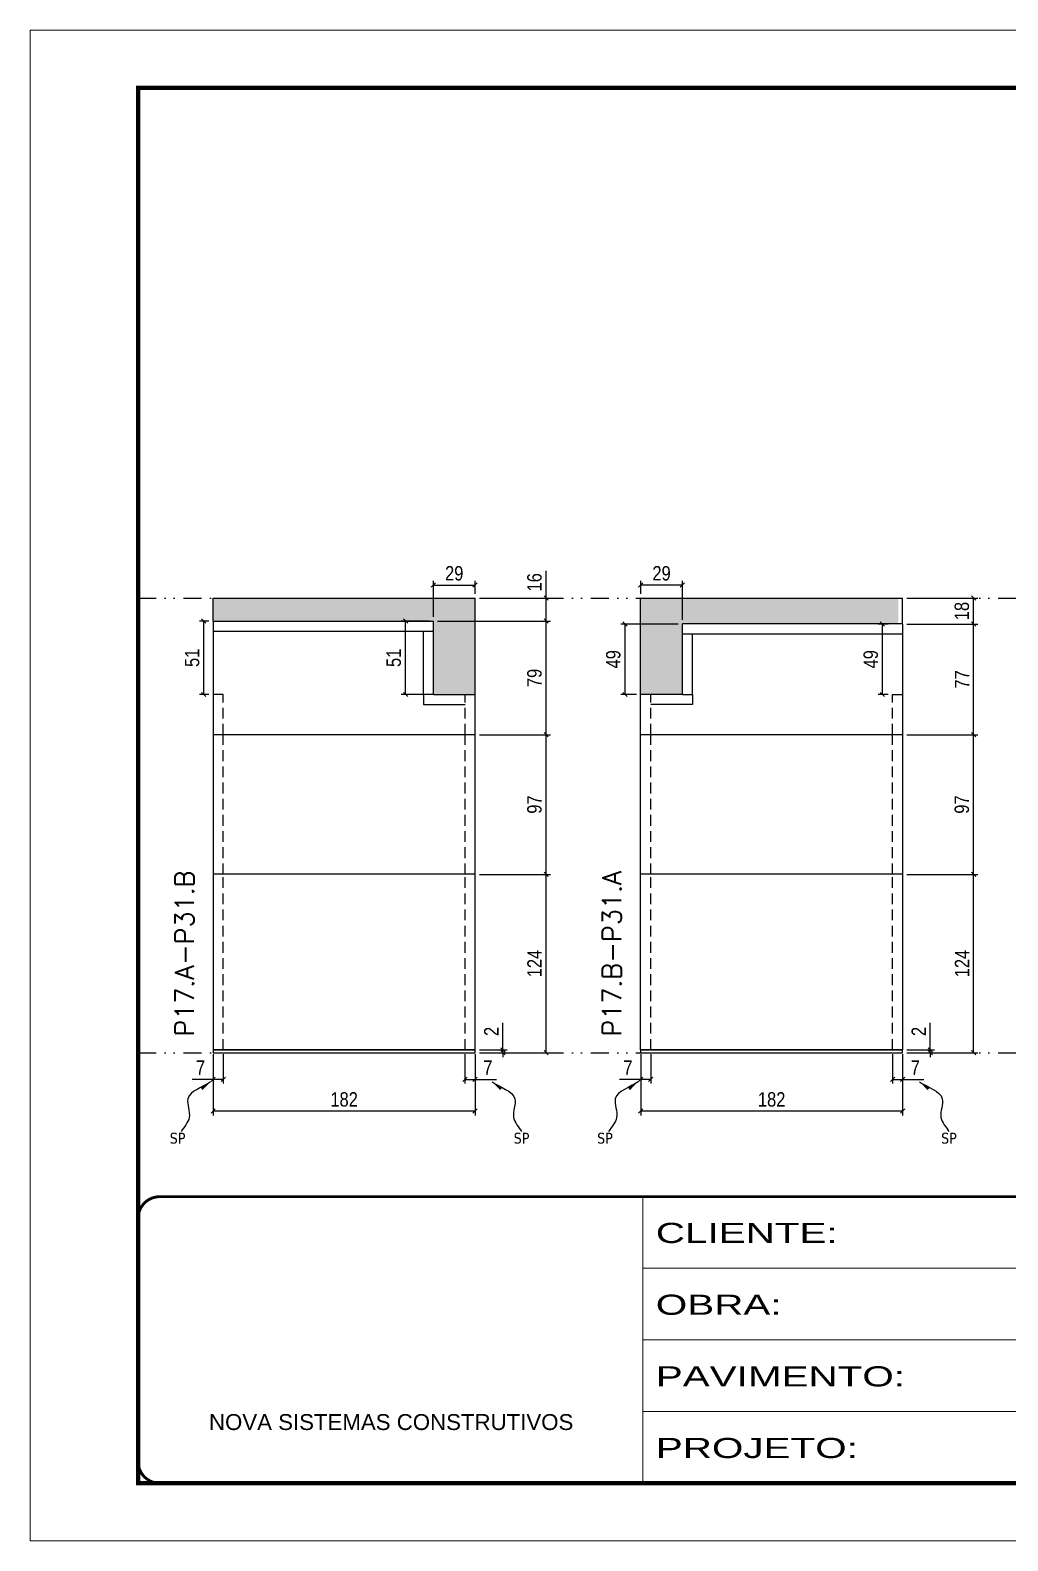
# Model space of a CAD drawing. Extents: x 14400 to 24104, y -21631 to 6985.
# Drawn here: x 19182 to 19861, y 192 to 1242 of the extents above; entities that cross this region are included whole.
import ezdxf

# ---------------------------------------------------------------- set-up
doc = ezdxf.new("R2010")
doc.units = 0
for name, pattern in [('CONTINUO', [0]), ('DASHED', [0.75, 0.5, -0.25]), ('DIVIDE2', [0.625, 0.25, -0.125, 0, -0.125, 0, -0.125]), ('HIDDEN', [0.375, 0.25, -0.125])]:
    doc.linetypes.add(name, pattern=pattern)
for name, color, linetype in [('COTA', 241, 'Continuous'), ('Nível', 160, 'Continuous'), ('Painéis', 200, 'Continuous'), ('SARR_2.2x7', 40, 'Continuous'), ('texto', 7, 'Continuous')]:
    doc.layers.add(name, color=color, linetype=linetype)
for name, color, linetype, lineweight in [('Folhas', 255, 'Continuous', 9), ('SARRAFO DE PRESSAO', 251, 'DASHED', 9), ('Texto Seção', 7, 'Continuous', 15)]:
    doc.layers.add(name, color=color, linetype=linetype, lineweight=lineweight)
doc.styles.add('ARIAL', font='arial.ttf')
doc.styles.add('COTA TECNICA', font='techl___.ttf', dxfattribs={"height": 10})
doc.styles.add('COTA TECNICA-50', font='techl___.ttf', dxfattribs={"height": 10})
doc.styles.add('REGUA-120', font='ROMANS.shx', dxfattribs={"height": 15})
doc.styles.get("Standard").update_dxf_attribs({"font": 'arial.ttf'})
doc.styles.add('Tecnologia', font='')
doc.styles.get('Tecnologia').set_extended_font_data('Forgotten Futurist')
doc.dimstyles.new('COTA PAINEL-50', dxfattribs={"dimtxt": 10, "dimasz": 3, "dimexe": 3, "dimexo": 3, "dimgap": 3, "dimtad": 1, "dimdec": 1, "dimzin": 12, "dimdsep": 46, "dimtxsty": 'COTA TECNICA-50', "dimblk1": 'OBLIQUE', "dimblk2": 'OBLIQUE', "dimsah": 1, "dimcen": 0.9, "dimclrd": 4, "dimclre": 4, "dimclrt": 240, "dimadec": 1, "dimazin": 3, "dimtfac": 1, "dimtdec": 1, "dimtmove": 0, "dimatfit": 3, "dimfxl": 1, "dimtolj": 1, "dimtzin": 12, "dimarcsym": 0})
doc.dimstyles.new('PAINEL', dxfattribs={"dimtxt": 10, "dimasz": 3, "dimexe": 3, "dimexo": 3, "dimgap": 3, "dimtad": 1, "dimdec": 1, "dimzin": 12, "dimdsep": 46, "dimtxsty": 'COTA TECNICA', "dimblk1": 'OBLIQUE', "dimblk2": 'OBLIQUE', "dimsah": 1, "dimcen": 0.9, "dimclrd": 4, "dimclre": 4, "dimclrt": 240, "dimadec": 1, "dimazin": 3, "dimtfac": 1, "dimtdec": 1, "dimtmove": 0, "dimatfit": 3, "dimfxl": 1, "dimtolj": 1, "dimtzin": 12, "dimarcsym": 0})
doc.dimstyles.get("Standard").update_dxf_attribs({"dimtxt": 0.18, "dimasz": 0.18, "dimexe": 0.18, "dimexo": 0.0625, "dimgap": 0.09, "dimtad": 0, "dimtih": 1, "dimtoh": 1, "dimdec": 4, "dimzin": 0, "dimdsep": 46, "dimtxsty": 'Standard', "dimcen": 0.09, "dimadec": 0, "dimazin": 0, "dimtfac": 1, "dimtdec": 4, "dimtofl": 0, "dimtmove": 0, "dimatfit": 3, "dimfxl": 1, "dimtolj": 1, "dimtzin": 0, "dimarcsym": 0})

# ---------------------------------------------------------------- blocks, each defined once
blk = doc.blocks.new('9999999999')
at = {"color": 30, "linetype": 'CONTINUO'}
for p, q in [((98564.6, 34230.2), (98564.6, 34429.4)), ((98564.6, 34379.6), (99584, 34379.6)), ((98564.6, 34329.8), (99488, 34329.8)), ((98564.6, 34280), (99488, 34280))]:
    blk.add_line(p, q, dxfattribs=at)
at = {"color": 30, "linetype": 'CONTINUO', "const_width": 2}
blk.add_lwpolyline([(99584, 34230.2), (99584, 34414.4, 0.414214), (99569, 34429.4), (98229, 34429.4, 0.414214), (98214, 34414.4), (98214, 34245.2, 0.414214), (98229, 34230.2), (99584, 34230.2)], format="xyb", dxfattribs=at)
at = {"layer": 'Folhas'}
blk.add_lwpolyline([(98139, 34190.2), (99624, 34190.2), (99624, 35240.2), (98139, 35240.2)], close=True, dxfattribs=at)
at = {"layer": 'Folhas', "color": 30, "const_width": 3}
blk.add_lwpolyline([(98214, 34230.2), (99584, 34230.2), (99584, 35200.2), (98214, 35200.2)], close=True, dxfattribs=at)
at = {"color": 7, "linetype": 'Continuous', "ltscale": 5, "style": 'ARIAL'}
blk.add_text('NOVA SISTEMAS CONSTRUTIVOS', height=11.059, dxfattribs=at).set_placement((98263.2, 34267.2))
at = {"layer": 'Folhas', "color": 7, "style": 'Tecnologia', "width": 1.5}
for s, p in [('CLIENTE:', (98573.7, 34397.2)), ('OBRA:', (98573.7, 34347.3)), ('PAVIMENTO:', (98573.7, 34297.5)), ('PROJETO:', (98573.7, 34247.7))]:
    blk.add_text(s, height=14, dxfattribs=at).set_placement(p)
blk = doc.blocks.new('_Oblique')
at = {"color": 0, "linetype": 'ByBlock', "lineweight": -2}
blk.add_line((-0.5, -0.5), (0.5, 0.5), dxfattribs=at)
blk = doc.blocks.new('*D1350')
at = {"layer": 'COTA', "color": 4, "lineweight": -2, "transparency": 16777216}
for p, q in [((19309.1, 530.1), (19309.1, 487.5)), ((19491.1, 530.1), (19491.1, 487.5)), ((19491.1, 490.5), (19309.1, 490.5))]:
    blk.add_line(p, q, dxfattribs=at)
at = {"layer": 'Defpoints', "color": 0, "transparency": 16777216}
for p in [(19309.1, 533.1), (19491.1, 533.1), (19309.1, 490.5)]:
    blk.add_point(p, dxfattribs=at)
at = {"layer": 'COTA', "color": 4, "lineweight": -2, "transparency": 16777216, "xscale": 3, "yscale": 3, "zscale": 3, "rotation": 180}
blk.add_blockref('_Oblique', (19309.1, 490.5), dxfattribs=at)
at = {"layer": 'COTA', "color": 4, "lineweight": -2, "transparency": 16777216, "xscale": 3, "yscale": 3, "zscale": 3}
blk.add_blockref('_Oblique', (19491.1, 490.5), dxfattribs=at)
at = {"layer": 'COTA', "color": 240, "transparency": 16777216, "insert": (19400.1, 498.6), "char_height": 10, "attachment_point": 5, "style": 'COTA TECNICA'}
blk.add_mtext('\\A1;182', dxfattribs=at)
blk = doc.blocks.new('*D1351')
at = {"layer": 'COTA', "color": 4, "lineweight": -2, "transparency": 16777216}
for p, q in [((19484.1, 530.1), (19484.1, 509.6)), ((19491.1, 528.1), (19491.1, 509.6)), ((19484.1, 512.6), (19491.1, 512.6)), ((19491.1, 512.6), (19505.9, 512.6))]:
    blk.add_line(p, q, dxfattribs=at)
at = {"layer": 'Defpoints', "color": 0, "transparency": 16777216}
for p in [(19484.1, 533.1), (19491.1, 531.1), (19491.1, 512.6)]:
    blk.add_point(p, dxfattribs=at)
at = {"layer": 'COTA', "color": 4, "lineweight": -2, "transparency": 16777216, "xscale": 3, "yscale": 3, "zscale": 3, "rotation": 180}
blk.add_blockref('_Oblique', (19484.1, 512.6), dxfattribs=at)
at = {"layer": 'COTA', "color": 4, "lineweight": -2, "transparency": 16777216, "xscale": 3, "yscale": 3, "zscale": 3}
blk.add_blockref('_Oblique', (19491.1, 512.6), dxfattribs=at)
at = {"layer": 'COTA', "color": 240, "transparency": 16777216, "insert": (19500, 520.7), "char_height": 10, "attachment_point": 5, "style": 'COTA TECNICA-50'}
blk.add_mtext('\\A1;7', dxfattribs=at)
blk = doc.blocks.new('*D1352')
at = {"layer": 'COTA', "color": 4, "lineweight": -2, "transparency": 16777216}
for p, q in [((19309.1, 528.1), (19309.1, 509.6)), ((19316.1, 530.1), (19316.1, 509.6)), ((19309.1, 512.6), (19294.4, 512.6)), ((19316.1, 512.6), (19309.1, 512.6))]:
    blk.add_line(p, q, dxfattribs=at)
at = {"layer": 'Defpoints', "color": 0, "transparency": 16777216}
for p in [(19309.1, 531.1), (19316.1, 533.1), (19309.1, 512.6)]:
    blk.add_point(p, dxfattribs=at)
at = {"layer": 'COTA', "color": 4, "lineweight": -2, "transparency": 16777216, "xscale": 3, "yscale": 3, "zscale": 3, "rotation": 180}
blk.add_blockref('_Oblique', (19309.1, 512.6), dxfattribs=at)
at = {"layer": 'COTA', "color": 4, "lineweight": -2, "transparency": 16777216, "xscale": 3, "yscale": 3, "zscale": 3}
blk.add_blockref('_Oblique', (19316.1, 512.6), dxfattribs=at)
at = {"layer": 'COTA', "color": 240, "transparency": 16777216, "insert": (19300.3, 520.7), "char_height": 10, "attachment_point": 5, "style": 'COTA TECNICA-50'}
blk.add_mtext('\\A1;7', dxfattribs=at)
blk = doc.blocks.new('*D1361')
at = {"layer": 'COTA', "color": 4, "linetype": 'ByBlock', "lineweight": -2, "transparency": 16777216}
for p, q in [((19494.1, 655.1), (19543.5, 655.1)), ((19540.5, 531.1), (19540.5, 655.1)), ((19494.1, 531.1), (19543.5, 531.1))]:
    blk.add_line(p, q, dxfattribs=at)
at = {"layer": 'Defpoints', "color": 0, "linetype": 'ByBlock', "transparency": 16777216}
for p in [(19491.1, 655.1), (19540.5, 655.1), (19491.1, 531.1)]:
    blk.add_point(p, dxfattribs=at)
at = {"layer": 'COTA', "color": 4, "linetype": 'ByBlock', "lineweight": -2, "transparency": 16777216, "xscale": 3, "yscale": 3, "zscale": 3}
for p, rotation in [((19540.5, 655.1), 90), ((19540.5, 531.1), 270)]:
    blk.add_blockref('_Oblique', p, dxfattribs=dict(at, rotation=rotation))
at = {"layer": 'COTA', "color": 240, "linetype": 'ByBlock', "transparency": 16777216, "insert": (19532.4, 593.1), "char_height": 10, "attachment_point": 5, "rotation": 90, "style": 'COTA TECNICA'}
blk.add_mtext('\\A1;124', dxfattribs=at)
blk = doc.blocks.new('*D1353')
at = {"layer": 'COTA', "color": 4, "lineweight": -2, "transparency": 16777216}
for p, q in [((19510.4, 533.1), (19510.4, 551.9)), ((19494.1, 533.1), (19513.4, 533.1)), ((19494.1, 531.1), (19513.4, 531.1)), ((19510.4, 531.1), (19510.4, 533.1)), ((19510.4, 531.1), (19510.4, 528.1))]:
    blk.add_line(p, q, dxfattribs=at)
at = {"layer": 'Defpoints', "color": 0, "transparency": 16777216}
for p in [(19491.1, 533.1), (19491.1, 531.1), (19510.4, 531.1)]:
    blk.add_point(p, dxfattribs=at)
at = {"layer": 'COTA', "color": 4, "lineweight": -2, "transparency": 16777216, "xscale": 3, "yscale": 3, "zscale": 3}
for p, rotation in [((19510.4, 533.1), 270), ((19510.4, 531.1), 90)]:
    blk.add_blockref('_Oblique', p, dxfattribs=dict(at, rotation=rotation))
at = {"layer": 'COTA', "color": 240, "transparency": 16777216, "insert": (19502.4, 545.9), "char_height": 10, "attachment_point": 5, "rotation": 90, "style": 'COTA TECNICA-50'}
blk.add_mtext('\\A1;2', dxfattribs=at)
blk = doc.blocks.new('*D1362')
at = {"layer": 'COTA', "color": 4, "linetype": 'ByBlock', "lineweight": -2, "transparency": 16777216}
for p, q in [((19494.1, 655.1), (19543.5, 655.1)), ((19540.5, 531.1), (19540.5, 655.1)), ((19494.1, 531.1), (19543.5, 531.1))]:
    blk.add_line(p, q, dxfattribs=at)
at = {"layer": 'Defpoints', "color": 0, "linetype": 'ByBlock', "transparency": 16777216}
for p in [(19491.1, 655.1), (19540.5, 655.1), (19491.1, 531.1)]:
    blk.add_point(p, dxfattribs=at)
at = {"layer": 'COTA', "color": 4, "linetype": 'ByBlock', "lineweight": -2, "transparency": 16777216, "xscale": 3, "yscale": 3, "zscale": 3}
for p, rotation in [((19540.5, 655.1), 90), ((19540.5, 531.1), 270)]:
    blk.add_blockref('_Oblique', p, dxfattribs=dict(at, rotation=rotation))
at = {"layer": 'COTA', "color": 240, "linetype": 'ByBlock', "transparency": 16777216, "insert": (19532.4, 593.1), "char_height": 10, "attachment_point": 5, "rotation": 90, "style": 'COTA TECNICA'}
blk.add_mtext('\\A1;124', dxfattribs=at)
blk = doc.blocks.new('*D1363')
at = {"layer": 'COTA', "color": 4, "lineweight": -2, "transparency": 16777216}
for p, q in [((19494.1, 752.1), (19543.5, 752.1)), ((19540.5, 655.1), (19540.5, 752.1)), ((19494.1, 655.1), (19543.5, 655.1))]:
    blk.add_line(p, q, dxfattribs=at)
at = {"layer": 'Defpoints', "color": 0, "transparency": 16777216}
for p in [(19491.1, 752.1), (19540.5, 752.1), (19491.1, 655.1)]:
    blk.add_point(p, dxfattribs=at)
at = {"layer": 'COTA', "color": 4, "lineweight": -2, "transparency": 16777216, "xscale": 3, "yscale": 3, "zscale": 3}
for p, rotation in [((19540.5, 752.1), 90), ((19540.5, 655.1), 270)]:
    blk.add_blockref('_Oblique', p, dxfattribs=dict(at, rotation=rotation))
at = {"layer": 'COTA', "color": 240, "transparency": 16777216, "insert": (19532.4, 703.6), "char_height": 10, "attachment_point": 5, "rotation": 90, "style": 'COTA TECNICA'}
blk.add_mtext('\\A1;97', dxfattribs=at)
blk = doc.blocks.new('*D1364')
at = {"layer": 'COTA', "color": 4, "lineweight": -2, "transparency": 16777216}
for p, q in [((19465.1, 831.1), (19543.5, 831.1)), ((19540.5, 752.1), (19540.5, 831.1)), ((19494.1, 752.1), (19543.5, 752.1))]:
    blk.add_line(p, q, dxfattribs=at)
at = {"layer": 'Defpoints', "color": 0, "transparency": 16777216}
for p in [(19462.1, 831.1), (19540.5, 831.1), (19491.1, 752.1)]:
    blk.add_point(p, dxfattribs=at)
at = {"layer": 'COTA', "color": 4, "lineweight": -2, "transparency": 16777216, "xscale": 3, "yscale": 3, "zscale": 3}
for p, rotation in [((19540.5, 831.1), 90), ((19540.5, 752.1), 270)]:
    blk.add_blockref('_Oblique', p, dxfattribs=dict(at, rotation=rotation))
at = {"layer": 'COTA', "color": 240, "transparency": 16777216, "insert": (19532.4, 791.6), "char_height": 10, "attachment_point": 5, "rotation": 90, "style": 'COTA TECNICA'}
blk.add_mtext('\\A1;79', dxfattribs=at)
blk = doc.blocks.new('*D1370')
at = {"layer": 'COTA', "color": 4, "lineweight": -2, "transparency": 16777216}
for p, q in [((19462.1, 834.1), (19462.1, 859.2)), ((19462.1, 856.2), (19491.1, 856.2)), ((19491.1, 850.1), (19491.1, 859.2))]:
    blk.add_line(p, q, dxfattribs=at)
at = {"layer": 'Defpoints', "color": 0, "transparency": 16777216}
for p in [(19491.1, 856.2), (19491.1, 847.1), (19462.1, 831.1)]:
    blk.add_point(p, dxfattribs=at)
at = {"layer": 'COTA', "color": 4, "lineweight": -2, "transparency": 16777216, "xscale": 3, "yscale": 3, "zscale": 3, "rotation": 180}
blk.add_blockref('_Oblique', (19462.1, 856.2), dxfattribs=at)
at = {"layer": 'COTA', "color": 4, "lineweight": -2, "transparency": 16777216, "xscale": 3, "yscale": 3, "zscale": 3}
blk.add_blockref('_Oblique', (19491.1, 856.2), dxfattribs=at)
at = {"layer": 'COTA', "color": 240, "transparency": 16777216, "insert": (19476.6, 864.3), "char_height": 10, "attachment_point": 5, "style": 'COTA TECNICA'}
blk.add_mtext('\\A1;29', dxfattribs=at)
blk = doc.blocks.new('*D1371')
at = {"layer": 'COTA', "color": 4, "lineweight": -2, "transparency": 16777216}
for p, q in [((19540.5, 847.1), (19540.5, 866.1)), ((19494.1, 847.1), (19543.5, 847.1)), ((19540.5, 831.1), (19540.5, 847.1)), ((19465.1, 831.1), (19543.5, 831.1))]:
    blk.add_line(p, q, dxfattribs=at)
at = {"layer": 'Defpoints', "color": 0, "transparency": 16777216}
for p in [(19491.1, 847.1), (19540.5, 847.1), (19462.1, 831.1)]:
    blk.add_point(p, dxfattribs=at)
at = {"layer": 'COTA', "color": 4, "lineweight": -2, "transparency": 16777216, "xscale": 3, "yscale": 3, "zscale": 3}
for p, rotation in [((19540.5, 847.1), 90), ((19540.5, 831.1), 270)]:
    blk.add_blockref('_Oblique', p, dxfattribs=dict(at, rotation=rotation))
at = {"layer": 'COTA', "color": 240, "transparency": 16777216, "insert": (19532.4, 858.1), "char_height": 10, "attachment_point": 5, "rotation": 90, "style": 'COTA TECNICA'}
blk.add_mtext('\\A1;16', dxfattribs=at)
blk = doc.blocks.new('*D1372')
at = {"layer": 'COTA', "color": 4, "lineweight": -2, "transparency": 16777216}
for p, q in [((19459.1, 831.1), (19439.8, 831.1)), ((19442.8, 780.1), (19442.8, 831.1)), ((19459.1, 780.1), (19439.8, 780.1))]:
    blk.add_line(p, q, dxfattribs=at)
at = {"layer": 'Defpoints', "color": 0, "transparency": 16777216}
for p in [(19442.8, 831.1), (19462.1, 831.1), (19462.1, 780.1)]:
    blk.add_point(p, dxfattribs=at)
at = {"layer": 'COTA', "color": 4, "lineweight": -2, "transparency": 16777216, "xscale": 3, "yscale": 3, "zscale": 3}
for p, rotation in [((19442.8, 831.1), 90), ((19442.8, 780.1), 270)]:
    blk.add_blockref('_Oblique', p, dxfattribs=dict(at, rotation=rotation))
at = {"layer": 'COTA', "color": 240, "transparency": 16777216, "insert": (19434.6, 805.6), "char_height": 10, "attachment_point": 5, "rotation": 90, "style": 'COTA TECNICA'}
blk.add_mtext('\\A1;51', dxfattribs=at)
blk = doc.blocks.new('*D1354')
at = {"layer": 'COTA', "color": 4, "lineweight": -2, "transparency": 16777216}
for p, q in [((19606.2, 530.1), (19606.2, 487.5)), ((19788.2, 530.1), (19788.2, 487.5)), ((19788.2, 490.5), (19606.2, 490.5))]:
    blk.add_line(p, q, dxfattribs=at)
at = {"layer": 'Defpoints', "color": 0, "transparency": 16777216}
for p in [(19606.2, 533.1), (19788.2, 533.1), (19606.2, 490.5)]:
    blk.add_point(p, dxfattribs=at)
at = {"layer": 'COTA', "color": 4, "lineweight": -2, "transparency": 16777216, "xscale": 3, "yscale": 3, "zscale": 3, "rotation": 180}
blk.add_blockref('_Oblique', (19606.2, 490.5), dxfattribs=at)
at = {"layer": 'COTA', "color": 4, "lineweight": -2, "transparency": 16777216, "xscale": 3, "yscale": 3, "zscale": 3}
blk.add_blockref('_Oblique', (19788.2, 490.5), dxfattribs=at)
at = {"layer": 'COTA', "color": 240, "transparency": 16777216, "insert": (19697.2, 498.6), "char_height": 10, "attachment_point": 5, "style": 'COTA TECNICA'}
blk.add_mtext('\\A1;182', dxfattribs=at)
blk = doc.blocks.new('*D1355')
at = {"layer": 'COTA', "color": 4, "lineweight": -2, "transparency": 16777216}
for p, q in [((19781.2, 530.1), (19781.2, 509.6)), ((19788.2, 528.1), (19788.2, 509.6)), ((19781.2, 512.6), (19788.2, 512.6)), ((19788.2, 512.6), (19802.9, 512.6))]:
    blk.add_line(p, q, dxfattribs=at)
at = {"layer": 'Defpoints', "color": 0, "transparency": 16777216}
for p in [(19781.2, 533.1), (19788.2, 531.1), (19788.2, 512.6)]:
    blk.add_point(p, dxfattribs=at)
at = {"layer": 'COTA', "color": 4, "lineweight": -2, "transparency": 16777216, "xscale": 3, "yscale": 3, "zscale": 3, "rotation": 180}
blk.add_blockref('_Oblique', (19781.2, 512.6), dxfattribs=at)
at = {"layer": 'COTA', "color": 4, "lineweight": -2, "transparency": 16777216, "xscale": 3, "yscale": 3, "zscale": 3}
blk.add_blockref('_Oblique', (19788.2, 512.6), dxfattribs=at)
at = {"layer": 'COTA', "color": 240, "transparency": 16777216, "insert": (19797, 520.7), "char_height": 10, "attachment_point": 5, "style": 'COTA TECNICA-50'}
blk.add_mtext('\\A1;7', dxfattribs=at)
blk = doc.blocks.new('*D1356')
at = {"layer": 'COTA', "color": 4, "lineweight": -2, "transparency": 16777216}
for p, q in [((19606.2, 528.1), (19606.2, 509.6)), ((19613.2, 530.1), (19613.2, 509.6)), ((19606.2, 512.6), (19591.4, 512.6)), ((19613.2, 512.6), (19606.2, 512.6))]:
    blk.add_line(p, q, dxfattribs=at)
at = {"layer": 'Defpoints', "color": 0, "transparency": 16777216}
for p in [(19606.2, 531.1), (19613.2, 533.1), (19606.2, 512.6)]:
    blk.add_point(p, dxfattribs=at)
at = {"layer": 'COTA', "color": 4, "lineweight": -2, "transparency": 16777216, "xscale": 3, "yscale": 3, "zscale": 3, "rotation": 180}
blk.add_blockref('_Oblique', (19606.2, 512.6), dxfattribs=at)
at = {"layer": 'COTA', "color": 4, "lineweight": -2, "transparency": 16777216, "xscale": 3, "yscale": 3, "zscale": 3}
blk.add_blockref('_Oblique', (19613.2, 512.6), dxfattribs=at)
at = {"layer": 'COTA', "color": 240, "transparency": 16777216, "insert": (19597.3, 520.7), "char_height": 10, "attachment_point": 5, "style": 'COTA TECNICA-50'}
blk.add_mtext('\\A1;7', dxfattribs=at)
blk = doc.blocks.new('*D1366')
at = {"layer": 'COTA', "color": 4, "linetype": 'ByBlock', "lineweight": -2, "transparency": 16777216}
for p, q in [((19791.2, 655.1), (19840.5, 655.1)), ((19837.5, 531.1), (19837.5, 655.1)), ((19791.2, 531.1), (19840.5, 531.1))]:
    blk.add_line(p, q, dxfattribs=at)
at = {"layer": 'Defpoints', "color": 0, "linetype": 'ByBlock', "transparency": 16777216}
for p in [(19788.2, 655.1), (19837.5, 655.1), (19788.2, 531.1)]:
    blk.add_point(p, dxfattribs=at)
at = {"layer": 'COTA', "color": 4, "linetype": 'ByBlock', "lineweight": -2, "transparency": 16777216, "xscale": 3, "yscale": 3, "zscale": 3}
for p, rotation in [((19837.5, 655.1), 90), ((19837.5, 531.1), 270)]:
    blk.add_blockref('_Oblique', p, dxfattribs=dict(at, rotation=rotation))
at = {"layer": 'COTA', "color": 240, "linetype": 'ByBlock', "transparency": 16777216, "insert": (19829.5, 593.1), "char_height": 10, "attachment_point": 5, "rotation": 90, "style": 'COTA TECNICA'}
blk.add_mtext('\\A1;124', dxfattribs=at)
blk = doc.blocks.new('*D1357')
at = {"layer": 'COTA', "color": 4, "lineweight": -2, "transparency": 16777216}
for p, q in [((19807.4, 533.1), (19807.4, 551.9)), ((19791.2, 533.1), (19810.4, 533.1)), ((19791.2, 531.1), (19810.4, 531.1)), ((19807.4, 531.1), (19807.4, 533.1)), ((19807.4, 531.1), (19807.4, 528.1))]:
    blk.add_line(p, q, dxfattribs=at)
at = {"layer": 'Defpoints', "color": 0, "transparency": 16777216}
for p in [(19788.2, 533.1), (19788.2, 531.1), (19807.4, 531.1)]:
    blk.add_point(p, dxfattribs=at)
at = {"layer": 'COTA', "color": 4, "lineweight": -2, "transparency": 16777216, "xscale": 3, "yscale": 3, "zscale": 3}
for p, rotation in [((19807.4, 533.1), 270), ((19807.4, 531.1), 90)]:
    blk.add_blockref('_Oblique', p, dxfattribs=dict(at, rotation=rotation))
at = {"layer": 'COTA', "color": 240, "transparency": 16777216, "insert": (19799.4, 545.9), "char_height": 10, "attachment_point": 5, "rotation": 90, "style": 'COTA TECNICA-50'}
blk.add_mtext('\\A1;2', dxfattribs=at)
blk = doc.blocks.new('*D1367')
at = {"layer": 'COTA', "color": 4, "linetype": 'ByBlock', "lineweight": -2, "transparency": 16777216}
for p, q in [((19791.2, 655.1), (19840.5, 655.1)), ((19837.5, 531.1), (19837.5, 655.1)), ((19791.2, 531.1), (19840.5, 531.1))]:
    blk.add_line(p, q, dxfattribs=at)
at = {"layer": 'Defpoints', "color": 0, "linetype": 'ByBlock', "transparency": 16777216}
for p in [(19788.2, 655.1), (19837.5, 655.1), (19788.2, 531.1)]:
    blk.add_point(p, dxfattribs=at)
at = {"layer": 'COTA', "color": 4, "linetype": 'ByBlock', "lineweight": -2, "transparency": 16777216, "xscale": 3, "yscale": 3, "zscale": 3}
for p, rotation in [((19837.5, 655.1), 90), ((19837.5, 531.1), 270)]:
    blk.add_blockref('_Oblique', p, dxfattribs=dict(at, rotation=rotation))
at = {"layer": 'COTA', "color": 240, "linetype": 'ByBlock', "transparency": 16777216, "insert": (19829.5, 593.1), "char_height": 10, "attachment_point": 5, "rotation": 90, "style": 'COTA TECNICA'}
blk.add_mtext('\\A1;124', dxfattribs=at)
blk = doc.blocks.new('*D1368')
at = {"layer": 'COTA', "color": 4, "lineweight": -2, "transparency": 16777216}
for p, q in [((19791.2, 752.1), (19840.5, 752.1)), ((19837.5, 655.1), (19837.5, 752.1)), ((19791.2, 655.1), (19840.5, 655.1))]:
    blk.add_line(p, q, dxfattribs=at)
at = {"layer": 'Defpoints', "color": 0, "transparency": 16777216}
for p in [(19788.2, 752.1), (19837.5, 752.1), (19788.2, 655.1)]:
    blk.add_point(p, dxfattribs=at)
at = {"layer": 'COTA', "color": 4, "lineweight": -2, "transparency": 16777216, "xscale": 3, "yscale": 3, "zscale": 3}
for p, rotation in [((19837.5, 752.1), 90), ((19837.5, 655.1), 270)]:
    blk.add_blockref('_Oblique', p, dxfattribs=dict(at, rotation=rotation))
at = {"layer": 'COTA', "color": 240, "transparency": 16777216, "insert": (19829.4, 703.6), "char_height": 10, "attachment_point": 5, "rotation": 90, "style": 'COTA TECNICA'}
blk.add_mtext('\\A1;97', dxfattribs=at)
blk = doc.blocks.new('*D1369')
at = {"layer": 'COTA', "color": 4, "lineweight": -2, "transparency": 16777216}
for p, q in [((19606.2, 850.1), (19606.2, 859.2)), ((19635.2, 856.2), (19606.2, 856.2)), ((19635.2, 832.1), (19635.2, 859.2))]:
    blk.add_line(p, q, dxfattribs=at)
at = {"layer": 'Defpoints', "color": 0, "transparency": 16777216}
for p in [(19606.2, 856.2), (19606.2, 847.1), (19635.2, 829.1)]:
    blk.add_point(p, dxfattribs=at)
at = {"layer": 'COTA', "color": 4, "lineweight": -2, "transparency": 16777216, "xscale": 3, "yscale": 3, "zscale": 3, "rotation": 180}
blk.add_blockref('_Oblique', (19606.2, 856.2), dxfattribs=at)
at = {"layer": 'COTA', "color": 4, "lineweight": -2, "transparency": 16777216, "xscale": 3, "yscale": 3, "zscale": 3}
blk.add_blockref('_Oblique', (19635.2, 856.2), dxfattribs=at)
at = {"layer": 'COTA', "color": 240, "transparency": 16777216, "insert": (19620.7, 864.3), "char_height": 10, "attachment_point": 5, "style": 'COTA TECNICA'}
blk.add_mtext('\\A1;29', dxfattribs=at)
blk = doc.blocks.new('*D1374')
at = {"layer": 'COTA', "color": 4, "lineweight": -2, "transparency": 16777216}
for p, q in [((19791.2, 829.1), (19840.5, 829.1)), ((19837.5, 752.1), (19837.5, 829.1)), ((19791.2, 752.1), (19840.5, 752.1))]:
    blk.add_line(p, q, dxfattribs=at)
at = {"layer": 'Defpoints', "color": 0, "transparency": 16777216}
for p in [(19788.2, 829.1), (19837.5, 829.1), (19788.2, 752.1)]:
    blk.add_point(p, dxfattribs=at)
at = {"layer": 'COTA', "color": 4, "lineweight": -2, "transparency": 16777216, "xscale": 3, "yscale": 3, "zscale": 3}
for p, rotation in [((19837.5, 829.1), 90), ((19837.5, 752.1), 270)]:
    blk.add_blockref('_Oblique', p, dxfattribs=dict(at, rotation=rotation))
at = {"layer": 'COTA', "color": 240, "transparency": 16777216, "insert": (19829.5, 790.6), "char_height": 10, "attachment_point": 5, "rotation": 90, "style": 'COTA TECNICA'}
blk.add_mtext('\\A1;77', dxfattribs=at)
blk = doc.blocks.new('*D1375')
at = {"layer": 'COTA', "color": 4, "lineweight": -2, "transparency": 16777216}
for p, q in [((19791.2, 847.1), (19840.5, 847.1)), ((19837.5, 829.1), (19837.5, 847.1)), ((19791.2, 829.1), (19840.5, 829.1))]:
    blk.add_line(p, q, dxfattribs=at)
at = {"layer": 'Defpoints', "color": 0, "transparency": 16777216}
for p in [(19788.2, 847.1), (19837.5, 847.1), (19788.2, 829.1)]:
    blk.add_point(p, dxfattribs=at)
at = {"layer": 'COTA', "color": 4, "lineweight": -2, "transparency": 16777216, "xscale": 3, "yscale": 3, "zscale": 3}
for p, rotation in [((19837.5, 847.1), 90), ((19837.5, 829.1), 270)]:
    blk.add_blockref('_Oblique', p, dxfattribs=dict(at, rotation=rotation))
at = {"layer": 'COTA', "color": 240, "transparency": 16777216, "insert": (19829.4, 838.1), "char_height": 10, "attachment_point": 5, "rotation": 90, "style": 'COTA TECNICA'}
blk.add_mtext('\\A1;18', dxfattribs=at)
blk = doc.blocks.new('*D1376')
at = {"layer": 'COTA', "color": 4, "lineweight": -2, "transparency": 16777216}
for p, q in [((19632.2, 829.1), (19592.3, 829.1)), ((19595.3, 780.1), (19595.3, 829.1)), ((19603.2, 780.1), (19592.3, 780.1))]:
    blk.add_line(p, q, dxfattribs=at)
at = {"layer": 'Defpoints', "color": 0, "transparency": 16777216}
for p in [(19595.3, 829.1), (19635.2, 829.1), (19606.2, 780.1)]:
    blk.add_point(p, dxfattribs=at)
at = {"layer": 'COTA', "color": 4, "lineweight": -2, "transparency": 16777216, "xscale": 3, "yscale": 3, "zscale": 3}
for p, rotation in [((19595.3, 829.1), 90), ((19595.3, 780.1), 270)]:
    blk.add_blockref('_Oblique', p, dxfattribs=dict(at, rotation=rotation))
at = {"layer": 'COTA', "color": 240, "transparency": 16777216, "insert": (19587.2, 804.6), "char_height": 10, "attachment_point": 5, "rotation": 90, "style": 'COTA TECNICA'}
blk.add_mtext('\\A1;49', dxfattribs=at)
blk = doc.blocks.new('*D1373')
at = {"layer": 'COTA', "color": 4, "lineweight": -2, "transparency": 16777216}
for p, q in [((19306.1, 831.1), (19299.6, 831.1)), ((19302.6, 780.1), (19302.6, 831.1)), ((19306.1, 780.1), (19299.6, 780.1))]:
    blk.add_line(p, q, dxfattribs=at)
at = {"layer": 'Defpoints', "color": 0, "transparency": 16777216}
for p in [(19302.6, 831.1), (19309.1, 831.1), (19309.1, 780.1)]:
    blk.add_point(p, dxfattribs=at)
at = {"layer": 'COTA', "color": 4, "lineweight": -2, "transparency": 16777216, "xscale": 3, "yscale": 3, "zscale": 3}
for p, rotation in [((19302.6, 831.1), 90), ((19302.6, 780.1), 270)]:
    blk.add_blockref('_Oblique', p, dxfattribs=dict(at, rotation=rotation))
at = {"layer": 'COTA', "color": 240, "transparency": 16777216, "insert": (19294.5, 805.6), "char_height": 10, "attachment_point": 5, "rotation": 90, "style": 'COTA TECNICA'}
blk.add_mtext('\\A1;51', dxfattribs=at)
blk = doc.blocks.new('*D1380')
at = {"layer": 'COTA', "color": 4, "lineweight": -2, "transparency": 16777216}
for p, q in [((19778.2, 829.1), (19771.2, 829.1)), ((19774.2, 780.1), (19774.2, 829.1)), ((19778.2, 780.1), (19771.2, 780.1))]:
    blk.add_line(p, q, dxfattribs=at)
at = {"layer": 'Defpoints', "color": 0, "transparency": 16777216}
for p in [(19774.2, 829.1), (19781.2, 829.1), (19781.2, 780.1)]:
    blk.add_point(p, dxfattribs=at)
at = {"layer": 'COTA', "color": 4, "lineweight": -2, "transparency": 16777216, "xscale": 3, "yscale": 3, "zscale": 3}
for p, rotation in [((19774.2, 829.1), 90), ((19774.2, 780.1), 270)]:
    blk.add_blockref('_Oblique', p, dxfattribs=dict(at, rotation=rotation))
at = {"layer": 'COTA', "color": 240, "transparency": 16777216, "insert": (19766.1, 804.6), "char_height": 10, "attachment_point": 5, "rotation": 90, "style": 'COTA TECNICA'}
blk.add_mtext('\\A1;49', dxfattribs=at)

msp = doc.modelspace()

# ---------------------------------------------------------------- hatches: boundary and pattern name
at = {"layer": 'COTA'}
h = msp.add_hatch(dxfattribs=at)
h.set_pattern_fill('AR-CONC', color=256, scale=0.03)
h.set_pattern_definition([(50, (1130.3956, 0), (5.4655401, -0.4781726), [0.5715, -6.2865]), (355, (1130.3956, 0), (-1.0573026, 5.7317054), [0.4572, -5.0292175]), (100.451445, (1130.851, -0.04), (4.4082374, 5.2535326), [0.4857003, -5.3427073]), (46.1842, (1130.3956, 1.524), (8.1323712, -1.2612698), [0.85725, -9.42975]), (96.63556, (1131.073, 1.419), (7.122124, 7.4227837), [0.7285507, -8.0140682]), (351.18415, (1130.396, 1.524), (7.122124, 7.4227837), [0.685799, -7.543792]), (21, (1131.1576, 1.143), (4.5484317, -3.067956), [0.5715, -6.2865]), (326, (1131.1576, 1.143), (1.8540609, 5.525639), [0.4572, -5.0292]), (71.451445, (1131.5366, 0.8873), (6.4024926, 2.457683), [0.4857003, -5.3426981]), (37.5, (1130.3956, 0), (0.0926581, 2.53665117), [0, -4.96824, 0, -5.1054, 0, -5.04825]), (7.5, (1130.3956, 0), (2.00458988, 3.00541724), [0, -2.91084, 0, -4.85394, 0, -1.92405]), (327.5, (1128.6963, 0), (4.06771786, -0.17186232), [0, -1.905, 0, -5.9436, 0, -7.8867]), (317.5, (1127.9343, 0), (4.44387544, 0.7627947), [0, -2.4765, 0, -3.94716, 0, -5.6007])])
h.paths.add_polyline_path([(19491.15, 847.13), (19309.15, 847.13), (19309.15, 831.13), (19462.15, 831.13), (19462.15, 780.13), (19491.15, 780.13)])
h = msp.add_hatch(dxfattribs=at)
h.set_pattern_fill('AR-CONC', color=256, scale=0.03)
h.set_pattern_definition([(50, (1424.411, 0), (5.4655401, -0.4781726), [0.5715, -6.2865]), (355, (1424.411, 0), (-1.0573026, 5.7317054), [0.4572, -5.0292175]), (100.451445, (1424.8665, -0.04), (4.4082374, 5.2535326), [0.4857003, -5.3427073]), (46.1842, (1424.411, 1.524), (8.1323712, -1.2612698), [0.85725, -9.42975]), (96.63556, (1425.089, 1.419), (7.122124, 7.4227837), [0.7285507, -8.0140682]), (351.18415, (1424.411, 1.524), (7.122124, 7.4227837), [0.685799, -7.543792]), (21, (1425.173, 1.143), (4.5484317, -3.067956), [0.5715, -6.2865]), (326, (1425.173, 1.143), (1.8540609, 5.525639), [0.4572, -5.0292]), (71.451445, (1425.552, 0.8873), (6.4024926, 2.457683), [0.4857003, -5.3426981]), (37.5, (1424.411, 0), (0.0926581, 2.53665117), [0, -4.96824, 0, -5.1054, 0, -5.04825]), (7.5, (1424.411, 0), (2.00458988, 3.00541724), [0, -2.91084, 0, -4.85394, 0, -1.92405]), (327.5, (1422.7118, 0), (4.06771786, -0.17186232), [0, -1.905, 0, -5.9436, 0, -7.8867]), (317.5, (1421.9498, 0), (4.44387544, 0.7627947), [0, -2.4765, 0, -3.94716, 0, -5.6007])])
h.paths.add_polyline_path([(19606.16, 847.13), (19785.16, 847.13), (19785.16, 829.13), (19635.16, 829.13), (19635.16, 780.13), (19606.16, 780.13)])

# ---------------------------------------------------------------- linework, layer by layer
for p, q in [((19309.15, 831.13), (19309.15, 847.13)), ((19309.15, 847.13), (19491.15, 847.13)), ((19491.15, 780.13), (19491.15, 847.13)), ((19606.16, 780.13), (19606.16, 847.13)), ((19606.16, 847.13), (19788.16, 847.13)), ((19788.16, 829.13), (19788.16, 847.13)), ((19316.15, 780.13), (19309.15, 780.13)), ((19462.15, 780.13), (19455.15, 780.13)), ((19455.15, 780.13), (19455.15, 773.13)), ((19635.16, 780.13), (19642.16, 780.13)), ((19642.16, 780.13), (19642.16, 773.13)), ((19781.16, 780.13), (19788.16, 780.13))]:
    msp.add_line(p, q, dxfattribs=at)
at = {"layer": 'Nível', "color": 4, "linetype": 'DIVIDE2', "ltscale": 50}
for p, q in [((19256.97, 847.13), (20626.97, 847.13)), ((19256.97, 531.13), (20626.97, 531.13))]:
    msp.add_line(p, q, dxfattribs=at)
at = {"layer": 'Painéis'}
for p, q in [((19309.15, 831.13), (19309.15, 533.13)), ((19309.15, 831.13), (19462.15, 831.13)), ((19462.15, 780.13), (19462.15, 831.13)), ((19788.16, 829.13), (19635.16, 829.13)), ((19635.16, 780.13), (19635.16, 829.13)), ((19788.16, 829.13), (19788.16, 533.13)), ((19462.15, 780.13), (19491.15, 780.13)), ((19491.15, 533.13), (19491.15, 780.13)), ((19606.16, 533.13), (19606.16, 780.13)), ((19635.16, 780.13), (19606.16, 780.13)), ((19491.15, 752.13), (19309.15, 752.13)), ((19788.16, 752.13), (19606.16, 752.13)), ((19491.15, 655.13), (19309.15, 655.13)), ((19788.16, 655.13), (19606.16, 655.13)), ((19309.15, 533.13), (19491.15, 533.13)), ((19606.16, 533.13), (19788.16, 533.13))]:
    msp.add_line(p, q, dxfattribs=at)
for points in [[(19491.15, 533.13), (19309.15, 533.13), (19309.15, 531.13), (19491.15, 531.13)], [(19788.16, 533.13), (19606.16, 533.13), (19606.16, 531.13), (19788.16, 531.13)]]:
    msp.add_lwpolyline(points, close=True, dxfattribs=at)
at = {"layer": 'SARR_2.2x7'}
for p, q in [((19309.15, 824.13), (19462.15, 824.13)), ((19455.15, 780.13), (19455.15, 824.13)), ((19788.16, 822.13), (19635.16, 822.13)), ((19642.16, 780.13), (19642.16, 822.13)), ((19455.15, 773.13), (19484.15, 773.13)), ((19642.16, 773.13), (19613.16, 773.13))]:
    msp.add_line(p, q, dxfattribs=at)
at = {"layer": 'SARR_2.2x7', "linetype": 'HIDDEN', "ltscale": 30}
for p, q in [((19316.15, 752.13), (19316.15, 780.13)), ((19484.15, 752.13), (19484.15, 780.13)), ((19613.16, 752.13), (19613.16, 780.13)), ((19781.16, 752.13), (19781.16, 780.13)), ((19316.15, 655.13), (19316.15, 752.13)), ((19484.15, 655.13), (19484.15, 752.13)), ((19613.16, 655.13), (19613.16, 752.13)), ((19781.16, 655.13), (19781.16, 752.13)), ((19316.15, 533.13), (19316.15, 655.13)), ((19484.15, 533.13), (19484.15, 655.13)), ((19613.16, 533.13), (19613.16, 655.13)), ((19781.16, 533.13), (19781.16, 655.13))]:
    msp.add_line(p, q, dxfattribs=at)

# ---------------------------------------------------------------- block references
at = {"layer": 'SARRAFO DE PRESSAO', "color": 6, "linetype": 'ByBlock'}
msp.add_blockref('9999999999', (-78957.01, -33998.35), dxfattribs=at)

# ---------------------------------------------------------------- texts
at = {"layer": 'texto', "color": 0, "char_height": 7.5, "attachment_point": 5}
for insert in [(19284.37, 471.64), (19523.39, 471.64), (19581.38, 471.64), (19820.41, 471.64)]:
    msp.add_mtext('{\\fTahoma|b0|i0|c0|p34;\\C4;SP}', dxfattribs=dict(at, insert=insert))
at = {"layer": 'Texto Seção', "char_height": 13, "width": 285.3299, "attachment_point": 7, "rotation": 90, "style": 'REGUA-120'}
for s, insert in [('\\pt26;P17.A-P31.B', (19295.67, 542.39)), ('\\pt26;P17.B-P31.A', (19592.69, 542.39))]:
    msp.add_mtext(s, dxfattribs=dict(at, insert=insert))

# ---------------------------------------------------------------- dimensions: what is measured, and where the dimension line sits
at = {"layer": 'COTA'}
for base, p1, p2, dimstyle, picture, middle in [((19491.15, 856.24), (19462.15, 831.13), (19491.15, 847.13), 'PAINEL', '*D1370', (19476.65, 864.33)), ((19491.15, 512.62), (19484.15, 533.13), (19491.15, 531.13), 'COTA PAINEL-50', '*D1351', (19500.01, 520.7)), ((19788.16, 512.62), (19781.16, 533.13), (19788.16, 531.13), 'COTA PAINEL-50', '*D1355', (19797.03, 520.7))]:
    dim = msp.add_linear_dim(base=base, p1=p1, p2=p2, dimstyle=dimstyle, dxfattribs=at)
    dim.commit()
    dim.dimension.update_dxf_attribs({"geometry": picture, "text_midpoint": middle})
for base, p1, p2, angle, dimstyle, picture, middle in [((19540.51, 847.13), (19462.15, 831.13), (19491.15, 847.13), 90, 'PAINEL', '*D1371', (19532.41, 858.14)), ((19606.16, 856.24), (19635.16, 829.13), (19606.16, 847.13), 180, 'PAINEL', '*D1369', (19620.66, 864.33)), ((19837.53, 847.13), (19788.16, 829.13), (19788.16, 847.13), 90, 'PAINEL', '*D1375', (19829.43, 838.13)), ((19302.58, 831.13), (19309.15, 780.13), (19309.15, 831.13), 90, 'PAINEL', '*D1373', (19294.47, 805.63)), ((19442.75, 831.13), (19462.15, 780.13), (19462.15, 831.13), 90, 'PAINEL', '*D1372', (19434.64, 805.63)), ((19595.26, 829.13), (19606.16, 780.13), (19635.16, 829.13), 90, 'PAINEL', '*D1376', (19587.16, 804.63)), ((19774.21, 829.13), (19781.16, 780.13), (19781.16, 829.13), 90, 'PAINEL', '*D1380', (19766.11, 804.63)), ((19837.53, 829.13), (19788.16, 752.13), (19788.16, 829.13), 90, 'PAINEL', '*D1374', (19829.45, 790.63)), ((19540.51, 752.13), (19491.15, 655.13), (19491.15, 752.13), 90, 'PAINEL', '*D1363', (19532.41, 703.63)), ((19837.53, 752.13), (19788.16, 655.13), (19788.16, 752.13), 90, 'PAINEL', '*D1368', (19829.43, 703.63)), ((19309.15, 512.62), (19316.15, 533.13), (19309.15, 531.13), 180, 'COTA PAINEL-50', '*D1352', (19300.28, 520.7)), ((19606.16, 512.62), (19613.16, 533.13), (19606.16, 531.13), 180, 'COTA PAINEL-50', '*D1356', (19597.3, 520.7))]:
    dim = msp.add_linear_dim(base=base, p1=p1, p2=p2, angle=angle, dimstyle=dimstyle, dxfattribs=at)
    dim.commit()
    dim.dimension.update_dxf_attribs({"geometry": picture, "text_midpoint": middle})
for base, p1, p2, angle, override, picture, middle in [((19540.51, 831.13), (19491.15, 752.13), (19462.15, 831.13), 90, {"dimtmove": 1}, '*D1364', (19532.41, 791.63)), ((19309.15, 490.46), (19491.15, 533.13), (19309.15, 533.13), 180, {"dimarcsym": 2}, '*D1350', (19400.15, 498.55)), ((19606.16, 490.46), (19788.16, 533.13), (19606.16, 533.13), 180, {"dimarcsym": 2}, '*D1354', (19697.16, 498.55))]:
    dim = msp.add_linear_dim(base=base, p1=p1, p2=p2, angle=angle, dimstyle='PAINEL', override=override, dxfattribs=at)
    dim.commit()
    dim.dimension.update_dxf_attribs({"geometry": picture, "text_midpoint": middle})
at = {"layer": 'COTA', "linetype": 'ByBlock'}
for p1, p2, picture, middle in [((19491.15, 531.13), (19491.15, 655.13), '*D1361', (19532.44, 593.13)), ((19491.15, 531.13), (19491.15, 655.13), '*D1362', (19532.44, 593.13)), ((19788.16, 531.13), (19788.16, 655.13), '*D1366', (19829.45, 593.13)), ((19788.16, 531.13), (19788.16, 655.13), '*D1367', (19829.45, 593.13))]:
    dim = msp.add_aligned_dim(p1=p1, p2=p2, distance=-49.37, dimstyle='PAINEL', dxfattribs=at)
    dim.commit()
    dim.dimension.update_dxf_attribs({"geometry": picture, "text_midpoint": middle})
at = {"layer": 'COTA'}
for base, p1, p2, picture, middle in [((19510.4, 531.13), (19491.15, 533.13), (19491.15, 531.13), '*D1353', (19510.4, 545.88)), ((19807.42, 531.13), (19788.16, 533.13), (19788.16, 531.13), '*D1357', (19807.42, 545.88))]:
    dim = msp.add_linear_dim(base=base, p1=p1, p2=p2, angle=90, dimstyle='COTA PAINEL-50', dxfattribs=at)
    dim.commit()
    dim.dimension.update_dxf_attribs({"geometry": picture, "text_midpoint": middle, "dimtype": 160})

# ---------------------------------------------------------------- leaders
at = {"layer": 'COTA', "path_type": 1}
for points in [[(19307.32, 510.95), (19291.53, 499.12), (19292.46, 486.11), (19286.9, 476.33)], [(19502.97, 510.95), (19518.76, 499.12), (19517.83, 486.11), (19523.39, 476.33)], [(19604.33, 510.95), (19588.55, 499.12), (19589.47, 486.11), (19583.92, 476.33)], [(19799.99, 510.95), (19815.77, 499.12), (19814.85, 486.11), (19820.4, 476.33)]]:
    msp.add_leader(points, dimstyle='Standard', override={"dimasz": 8}, dxfattribs=at)

doc.saveas('drawing.dxf')
